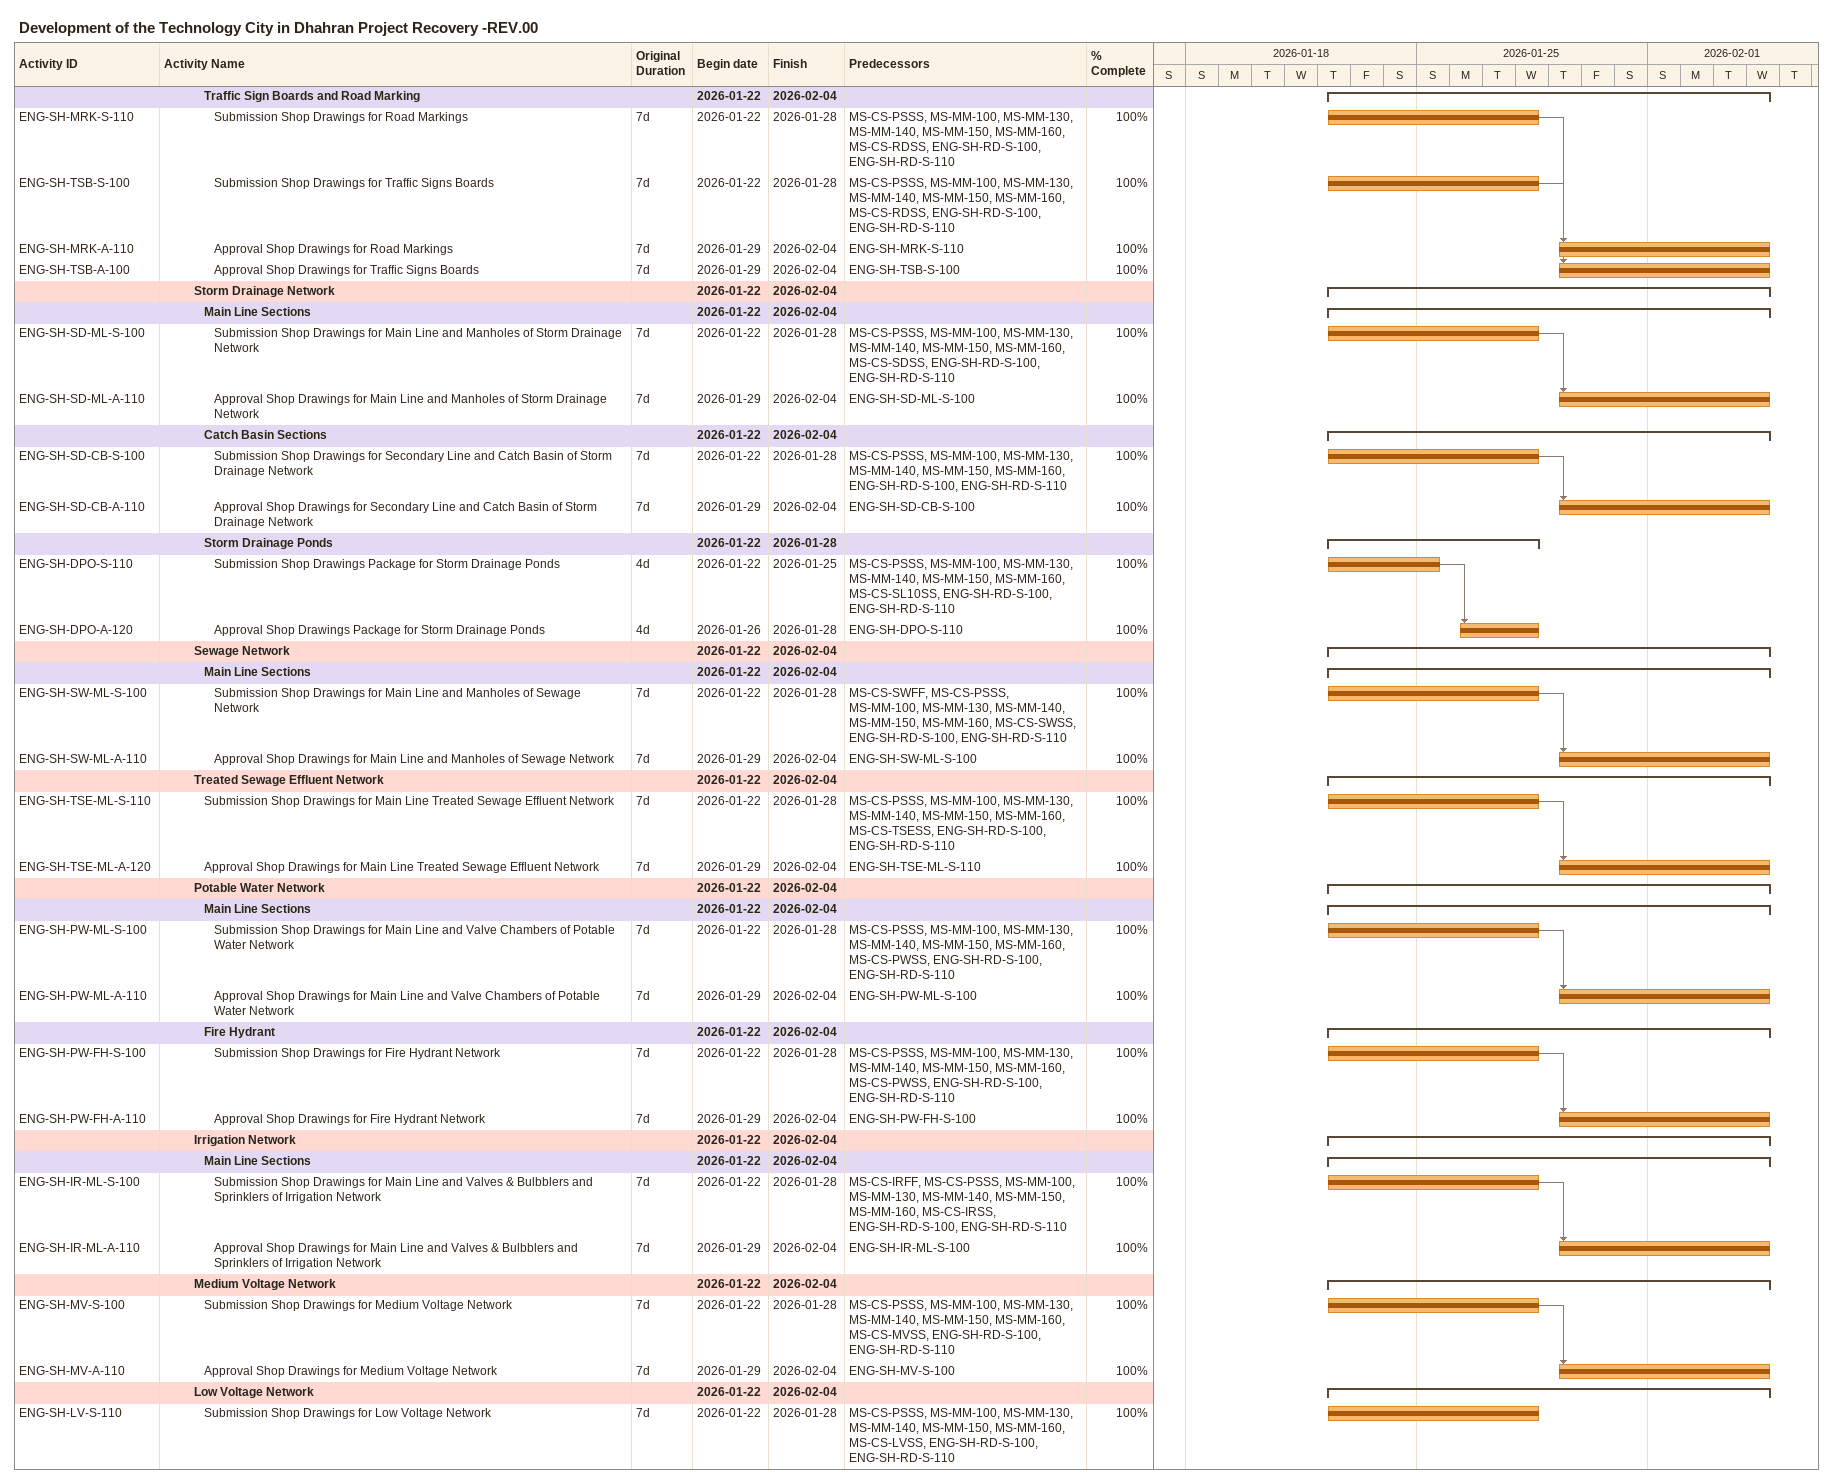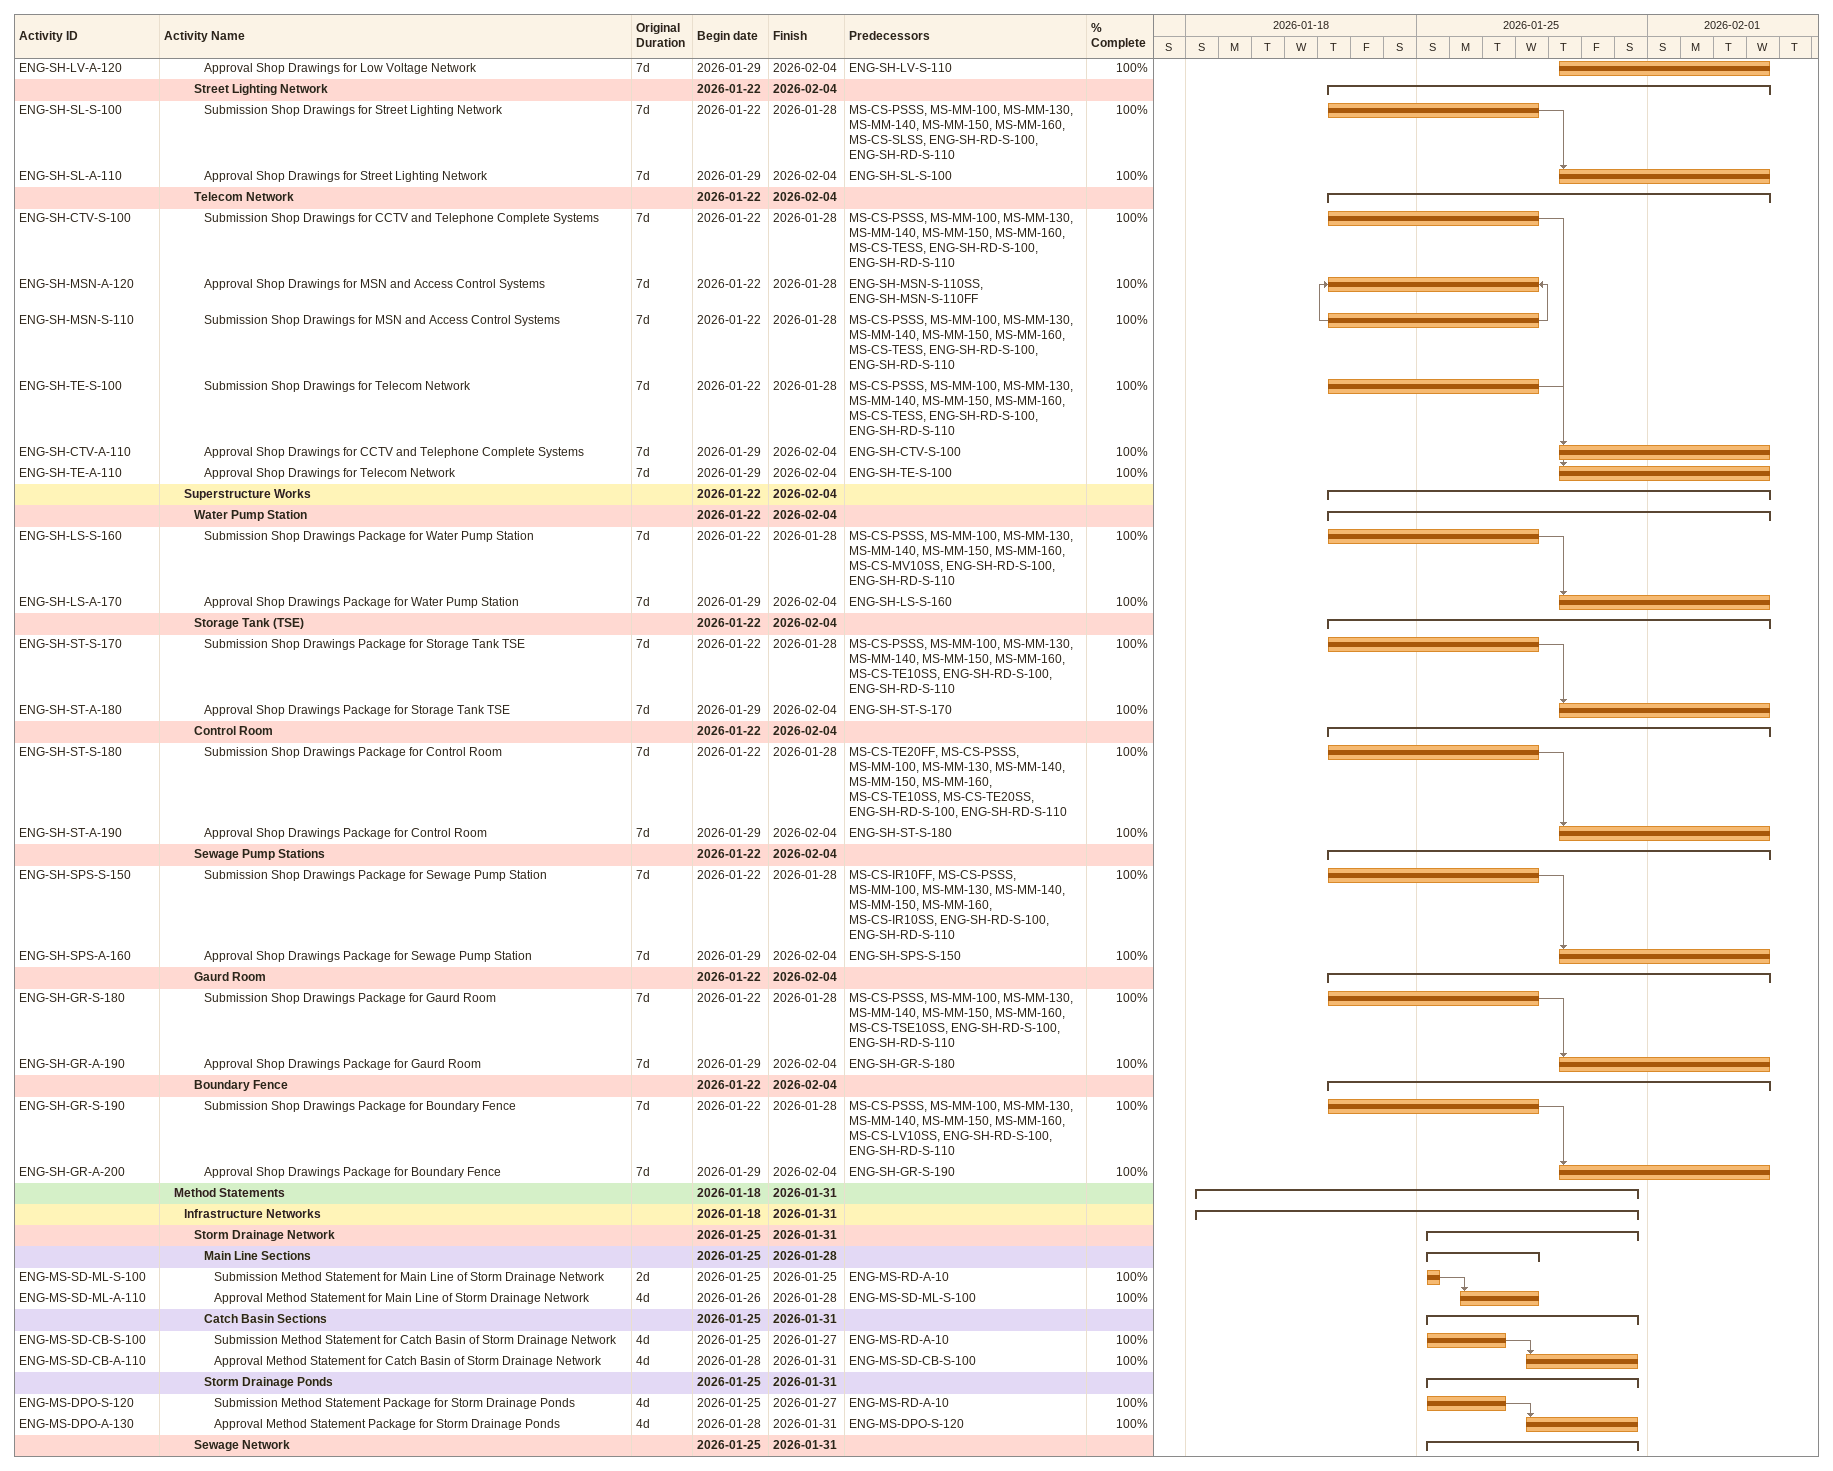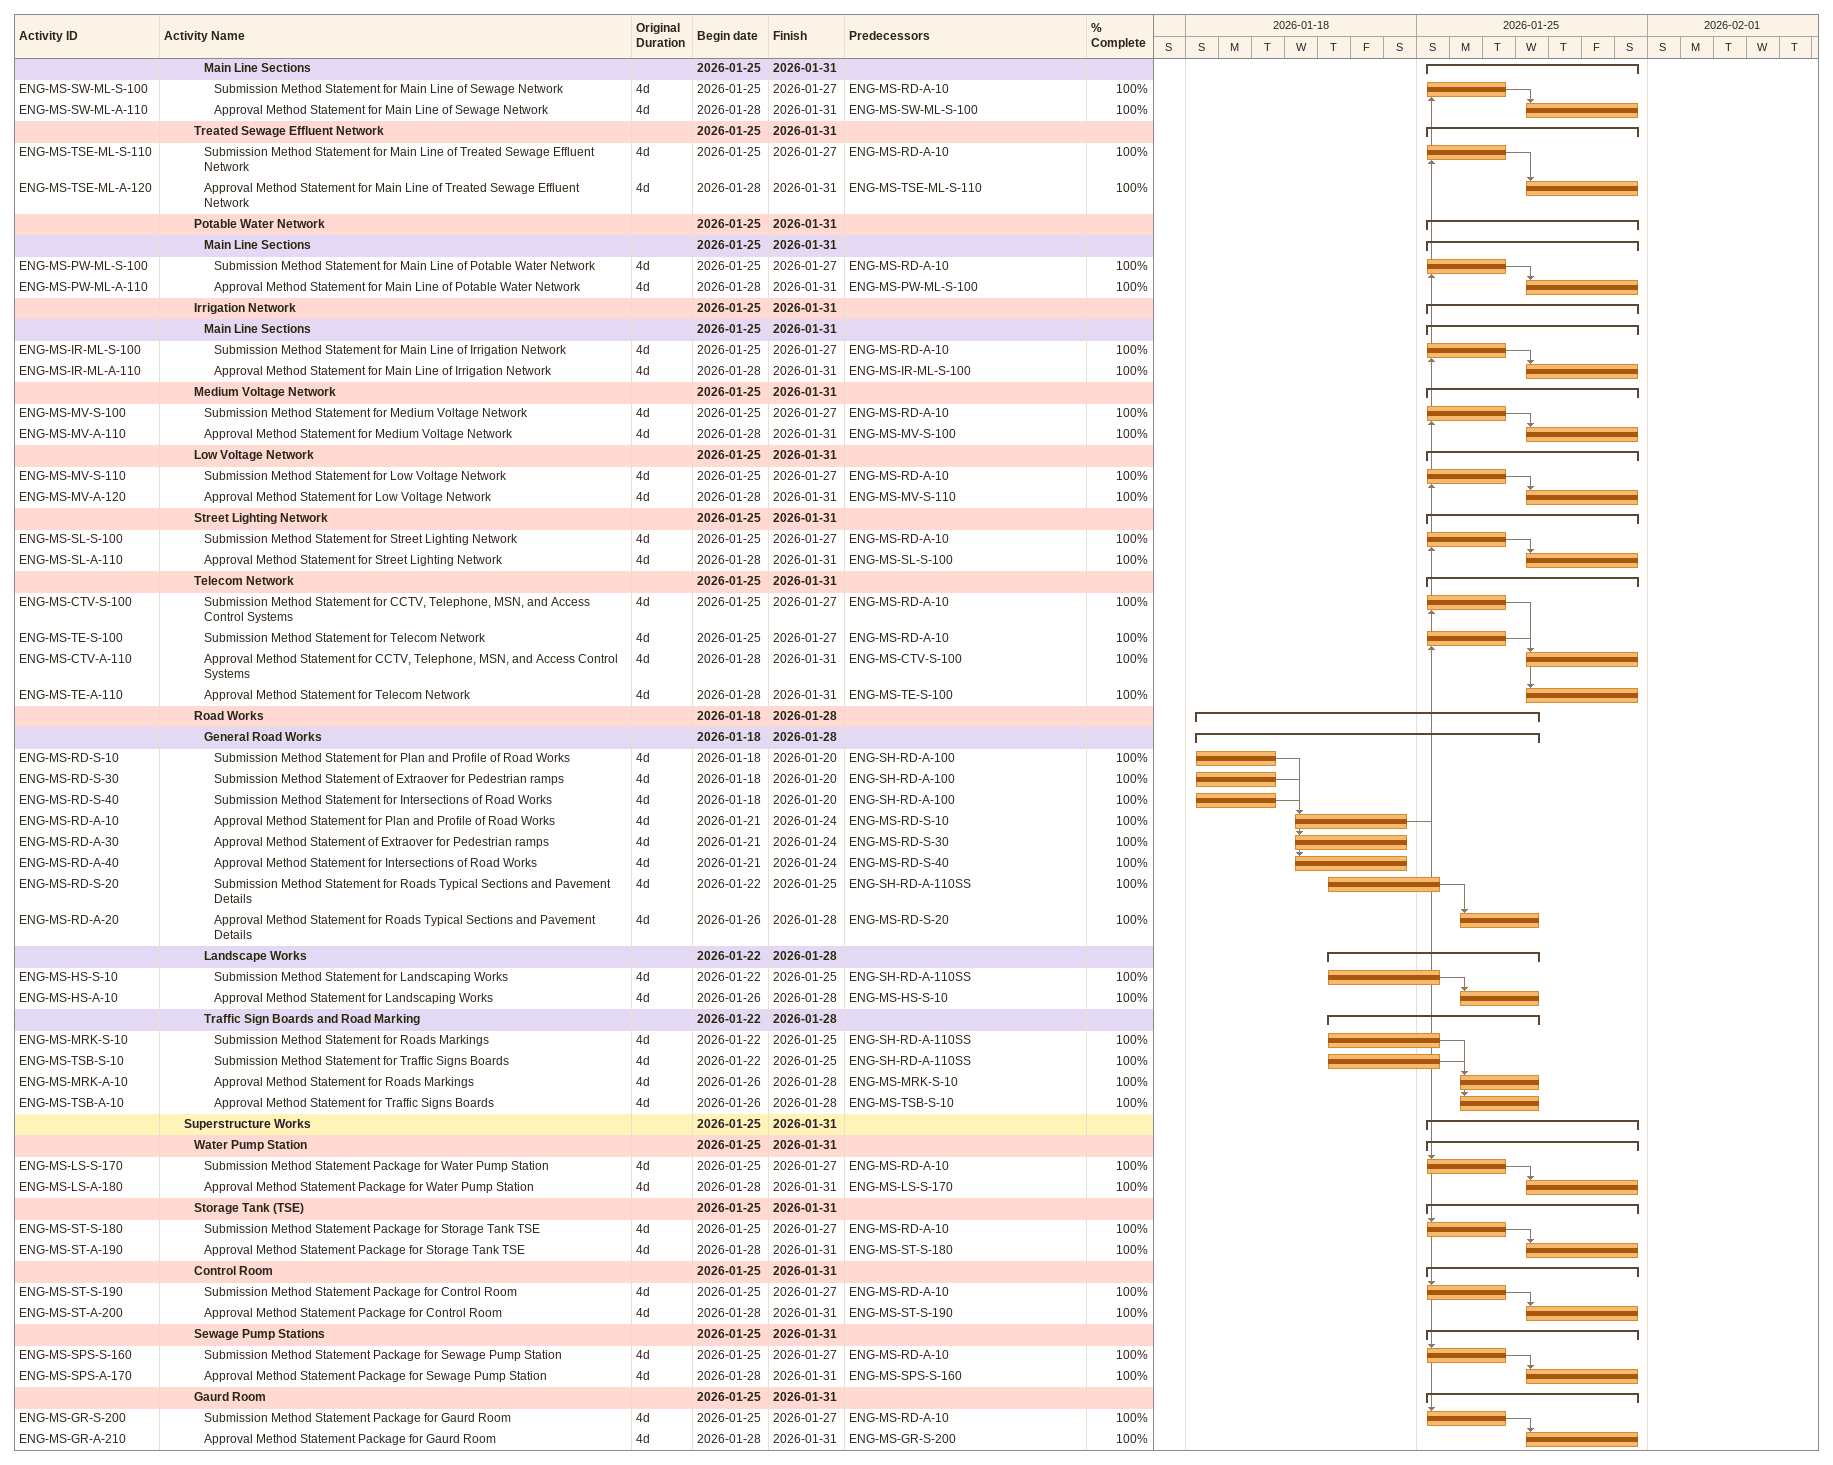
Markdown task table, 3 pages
Development of the Technology City in Dhahran Project Recovery -REV.00

| ID | Level | Task | Original duration | Start | Finish | Predecessors | % complete |
|---|---|---|---|---|---|---|---|
|  | 5 | **Traffic Sign Boards and Road Marking** |  | 2026-01-22 | 2026-02-04 |  |  |
| ENG-SH-MRK-S-110 | 6 | Submission Shop Drawings for Road Markings | 7d | 2026-01-22 | 2026-01-28 | MS-CS-PSSS, MS-MM-100, MS-MM-130, MS-MM-140, MS-MM-150, MS-MM-160, MS-CS-RDSS, ENG-SH-RD-S-100, ENG-SH-RD-S-110 | 100 |
| ENG-SH-TSB-S-100 | 6 | Submission Shop Drawings for Traffic Signs Boards | 7d | 2026-01-22 | 2026-01-28 | MS-CS-PSSS, MS-MM-100, MS-MM-130, MS-MM-140, MS-MM-150, MS-MM-160, MS-CS-RDSS, ENG-SH-RD-S-100, ENG-SH-RD-S-110 | 100 |
| ENG-SH-MRK-A-110 | 6 | Approval Shop Drawings for Road Markings | 7d | 2026-01-29 | 2026-02-04 | ENG-SH-MRK-S-110 | 100 |
| ENG-SH-TSB-A-100 | 6 | Approval Shop Drawings for Traffic Signs Boards | 7d | 2026-01-29 | 2026-02-04 | ENG-SH-TSB-S-100 | 100 |
|  | 4 | **Storm Drainage Network** |  | 2026-01-22 | 2026-02-04 |  |  |
|  | 5 | **Main Line Sections** |  | 2026-01-22 | 2026-02-04 |  |  |
| ENG-SH-SD-ML-S-100 | 6 | Submission Shop Drawings for Main Line and Manholes of Storm Drainage Network | 7d | 2026-01-22 | 2026-01-28 | MS-CS-PSSS, MS-MM-100, MS-MM-130, MS-MM-140, MS-MM-150, MS-MM-160, MS-CS-SDSS, ENG-SH-RD-S-100, ENG-SH-RD-S-110 | 100 |
| ENG-SH-SD-ML-A-110 | 6 | Approval Shop Drawings for Main Line and Manholes of Storm Drainage Network | 7d | 2026-01-29 | 2026-02-04 | ENG-SH-SD-ML-S-100 | 100 |
|  | 5 | **Catch Basin Sections** |  | 2026-01-22 | 2026-02-04 |  |  |
| ENG-SH-SD-CB-S-100 | 6 | Submission Shop Drawings for Secondary Line and Catch Basin of Storm Drainage Network | 7d | 2026-01-22 | 2026-01-28 | MS-CS-PSSS, MS-MM-100, MS-MM-130, MS-MM-140, MS-MM-150, MS-MM-160, ENG-SH-RD-S-100, ENG-SH-RD-S-110 | 100 |
| ENG-SH-SD-CB-A-110 | 6 | Approval Shop Drawings for Secondary Line and Catch Basin of Storm Drainage Network | 7d | 2026-01-29 | 2026-02-04 | ENG-SH-SD-CB-S-100 | 100 |
|  | 5 | **Storm Drainage Ponds** |  | 2026-01-22 | 2026-01-28 |  |  |
| ENG-SH-DPO-S-110 | 6 | Submission Shop Drawings Package for Storm Drainage Ponds | 4d | 2026-01-22 | 2026-01-25 | MS-CS-PSSS, MS-MM-100, MS-MM-130, MS-MM-140, MS-MM-150, MS-MM-160, MS-CS-SL10SS, ENG-SH-RD-S-100, ENG-SH-RD-S-110 | 100 |
| ENG-SH-DPO-A-120 | 6 | Approval Shop Drawings Package for Storm Drainage Ponds | 4d | 2026-01-26 | 2026-01-28 | ENG-SH-DPO-S-110 | 100 |
|  | 4 | **Sewage Network** |  | 2026-01-22 | 2026-02-04 |  |  |
|  | 5 | **Main Line Sections** |  | 2026-01-22 | 2026-02-04 |  |  |
| ENG-SH-SW-ML-S-100 | 6 | Submission Shop Drawings for Main Line and Manholes of Sewage Network | 7d | 2026-01-22 | 2026-01-28 | MS-CS-SWFF, MS-CS-PSSS, MS-MM-100, MS-MM-130, MS-MM-140, MS-MM-150, MS-MM-160, MS-CS-SWSS, ENG-SH-RD-S-100, ENG-SH-RD-S-110 | 100 |
| ENG-SH-SW-ML-A-110 | 6 | Approval Shop Drawings for Main Line and Manholes of Sewage Network | 7d | 2026-01-29 | 2026-02-04 | ENG-SH-SW-ML-S-100 | 100 |
|  | 4 | **Treated Sewage Effluent Network** |  | 2026-01-22 | 2026-02-04 |  |  |
| ENG-SH-TSE-ML-S-110 | 5 | Submission Shop Drawings for Main Line Treated Sewage Effluent Network | 7d | 2026-01-22 | 2026-01-28 | MS-CS-PSSS, MS-MM-100, MS-MM-130, MS-MM-140, MS-MM-150, MS-MM-160, MS-CS-TSESS, ENG-SH-RD-S-100, ENG-SH-RD-S-110 | 100 |
| ENG-SH-TSE-ML-A-120 | 5 | Approval Shop Drawings for Main Line Treated Sewage Effluent Network | 7d | 2026-01-29 | 2026-02-04 | ENG-SH-TSE-ML-S-110 | 100 |
|  | 4 | **Potable Water Network** |  | 2026-01-22 | 2026-02-04 |  |  |
|  | 5 | **Main Line Sections** |  | 2026-01-22 | 2026-02-04 |  |  |
| ENG-SH-PW-ML-S-100 | 6 | Submission Shop Drawings for Main Line and Valve Chambers of Potable Water Network | 7d | 2026-01-22 | 2026-01-28 | MS-CS-PSSS, MS-MM-100, MS-MM-130, MS-MM-140, MS-MM-150, MS-MM-160, MS-CS-PWSS, ENG-SH-RD-S-100, ENG-SH-RD-S-110 | 100 |
| ENG-SH-PW-ML-A-110 | 6 | Approval Shop Drawings for Main Line and Valve Chambers of Potable Water Network | 7d | 2026-01-29 | 2026-02-04 | ENG-SH-PW-ML-S-100 | 100 |
|  | 5 | **Fire Hydrant** |  | 2026-01-22 | 2026-02-04 |  |  |
| ENG-SH-PW-FH-S-100 | 6 | Submission Shop Drawings for Fire Hydrant Network | 7d | 2026-01-22 | 2026-01-28 | MS-CS-PSSS, MS-MM-100, MS-MM-130, MS-MM-140, MS-MM-150, MS-MM-160, MS-CS-PWSS, ENG-SH-RD-S-100, ENG-SH-RD-S-110 | 100 |
| ENG-SH-PW-FH-A-110 | 6 | Approval Shop Drawings for Fire Hydrant Network | 7d | 2026-01-29 | 2026-02-04 | ENG-SH-PW-FH-S-100 | 100 |
|  | 4 | **Irrigation Network** |  | 2026-01-22 | 2026-02-04 |  |  |
|  | 5 | **Main Line Sections** |  | 2026-01-22 | 2026-02-04 |  |  |
| ENG-SH-IR-ML-S-100 | 6 | Submission Shop Drawings for Main Line and Valves & Bulbblers and Sprinklers of Irrigation Network | 7d | 2026-01-22 | 2026-01-28 | MS-CS-IRFF, MS-CS-PSSS, MS-MM-100, MS-MM-130, MS-MM-140, MS-MM-150, MS-MM-160, MS-CS-IRSS, ENG-SH-RD-S-100, ENG-SH-RD-S-110 | 100 |
| ENG-SH-IR-ML-A-110 | 6 | Approval Shop Drawings for Main Line and Valves & Bulbblers and Sprinklers of Irrigation Network | 7d | 2026-01-29 | 2026-02-04 | ENG-SH-IR-ML-S-100 | 100 |
|  | 4 | **Medium Voltage Network** |  | 2026-01-22 | 2026-02-04 |  |  |
| ENG-SH-MV-S-100 | 5 | Submission Shop Drawings for Medium Voltage Network | 7d | 2026-01-22 | 2026-01-28 | MS-CS-PSSS, MS-MM-100, MS-MM-130, MS-MM-140, MS-MM-150, MS-MM-160, MS-CS-MVSS, ENG-SH-RD-S-100, ENG-SH-RD-S-110 | 100 |
| ENG-SH-MV-A-110 | 5 | Approval Shop Drawings for Medium Voltage Network | 7d | 2026-01-29 | 2026-02-04 | ENG-SH-MV-S-100 | 100 |
|  | 4 | **Low Voltage Network** |  | 2026-01-22 | 2026-02-04 |  |  |
| ENG-SH-LV-S-110 | 5 | Submission Shop Drawings for Low Voltage Network | 7d | 2026-01-22 | 2026-01-28 | MS-CS-PSSS, MS-MM-100, MS-MM-130, MS-MM-140, MS-MM-150, MS-MM-160, MS-CS-LVSS, ENG-SH-RD-S-100, ENG-SH-RD-S-110 | 100 |
| ENG-SH-LV-A-120 | 5 | Approval Shop Drawings for Low Voltage Network | 7d | 2026-01-29 | 2026-02-04 | ENG-SH-LV-S-110 | 100 |
|  | 4 | **Street Lighting Network** |  | 2026-01-22 | 2026-02-04 |  |  |
| ENG-SH-SL-S-100 | 5 | Submission Shop Drawings for Street Lighting Network | 7d | 2026-01-22 | 2026-01-28 | MS-CS-PSSS, MS-MM-100, MS-MM-130, MS-MM-140, MS-MM-150, MS-MM-160, MS-CS-SLSS, ENG-SH-RD-S-100, ENG-SH-RD-S-110 | 100 |
| ENG-SH-SL-A-110 | 5 | Approval Shop Drawings for Street Lighting Network | 7d | 2026-01-29 | 2026-02-04 | ENG-SH-SL-S-100 | 100 |
|  | 4 | **Telecom Network** |  | 2026-01-22 | 2026-02-04 |  |  |
| ENG-SH-CTV-S-100 | 5 | Submission Shop Drawings for CCTV and Telephone Complete Systems | 7d | 2026-01-22 | 2026-01-28 | MS-CS-PSSS, MS-MM-100, MS-MM-130, MS-MM-140, MS-MM-150, MS-MM-160, MS-CS-TESS, ENG-SH-RD-S-100, ENG-SH-RD-S-110 | 100 |
| ENG-SH-MSN-A-120 | 5 | Approval Shop Drawings for MSN and Access Control Systems | 7d | 2026-01-22 | 2026-01-28 | ENG-SH-MSN-S-110SS, ENG-SH-MSN-S-110FF | 100 |
| ENG-SH-MSN-S-110 | 5 | Submission Shop Drawings for MSN and Access Control Systems | 7d | 2026-01-22 | 2026-01-28 | MS-CS-PSSS, MS-MM-100, MS-MM-130, MS-MM-140, MS-MM-150, MS-MM-160, MS-CS-TESS, ENG-SH-RD-S-100, ENG-SH-RD-S-110 | 100 |
| ENG-SH-TE-S-100 | 5 | Submission Shop Drawings for Telecom Network | 7d | 2026-01-22 | 2026-01-28 | MS-CS-PSSS, MS-MM-100, MS-MM-130, MS-MM-140, MS-MM-150, MS-MM-160, MS-CS-TESS, ENG-SH-RD-S-100, ENG-SH-RD-S-110 | 100 |
| ENG-SH-CTV-A-110 | 5 | Approval Shop Drawings for CCTV and Telephone Complete Systems | 7d | 2026-01-29 | 2026-02-04 | ENG-SH-CTV-S-100 | 100 |
| ENG-SH-TE-A-110 | 5 | Approval Shop Drawings for Telecom Network | 7d | 2026-01-29 | 2026-02-04 | ENG-SH-TE-S-100 | 100 |
|  | 3 | **Superstructure Works** |  | 2026-01-22 | 2026-02-04 |  |  |
|  | 4 | **Water Pump Station** |  | 2026-01-22 | 2026-02-04 |  |  |
| ENG-SH-LS-S-160 | 5 | Submission Shop Drawings Package for Water Pump Station | 7d | 2026-01-22 | 2026-01-28 | MS-CS-PSSS, MS-MM-100, MS-MM-130, MS-MM-140, MS-MM-150, MS-MM-160, MS-CS-MV10SS, ENG-SH-RD-S-100, ENG-SH-RD-S-110 | 100 |
| ENG-SH-LS-A-170 | 5 | Approval Shop Drawings Package for Water Pump Station | 7d | 2026-01-29 | 2026-02-04 | ENG-SH-LS-S-160 | 100 |
|  | 4 | **Storage Tank (TSE)** |  | 2026-01-22 | 2026-02-04 |  |  |
| ENG-SH-ST-S-170 | 5 | Submission Shop Drawings Package for Storage Tank TSE | 7d | 2026-01-22 | 2026-01-28 | MS-CS-PSSS, MS-MM-100, MS-MM-130, MS-MM-140, MS-MM-150, MS-MM-160, MS-CS-TE10SS, ENG-SH-RD-S-100, ENG-SH-RD-S-110 | 100 |
| ENG-SH-ST-A-180 | 5 | Approval Shop Drawings Package for Storage Tank TSE | 7d | 2026-01-29 | 2026-02-04 | ENG-SH-ST-S-170 | 100 |
|  | 4 | **Control Room** |  | 2026-01-22 | 2026-02-04 |  |  |
| ENG-SH-ST-S-180 | 5 | Submission Shop Drawings Package for Control Room | 7d | 2026-01-22 | 2026-01-28 | MS-CS-TE20FF, MS-CS-PSSS, MS-MM-100, MS-MM-130, MS-MM-140, MS-MM-150, MS-MM-160, MS-CS-TE10SS, MS-CS-TE20SS, ENG-SH-RD-S-100, ENG-SH-RD-S-110 | 100 |
| ENG-SH-ST-A-190 | 5 | Approval Shop Drawings Package for Control Room | 7d | 2026-01-29 | 2026-02-04 | ENG-SH-ST-S-180 | 100 |
|  | 4 | **Sewage Pump Stations** |  | 2026-01-22 | 2026-02-04 |  |  |
| ENG-SH-SPS-S-150 | 5 | Submission Shop Drawings Package for Sewage Pump Station | 7d | 2026-01-22 | 2026-01-28 | MS-CS-IR10FF, MS-CS-PSSS, MS-MM-100, MS-MM-130, MS-MM-140, MS-MM-150, MS-MM-160, MS-CS-IR10SS, ENG-SH-RD-S-100, ENG-SH-RD-S-110 | 100 |
| ENG-SH-SPS-A-160 | 5 | Approval Shop Drawings Package for Sewage Pump Station | 7d | 2026-01-29 | 2026-02-04 | ENG-SH-SPS-S-150 | 100 |
|  | 4 | **Gaurd Room** |  | 2026-01-22 | 2026-02-04 |  |  |
| ENG-SH-GR-S-180 | 5 | Submission Shop Drawings Package for Gaurd Room | 7d | 2026-01-22 | 2026-01-28 | MS-CS-PSSS, MS-MM-100, MS-MM-130, MS-MM-140, MS-MM-150, MS-MM-160, MS-CS-TSE10SS, ENG-SH-RD-S-100, ENG-SH-RD-S-110 | 100 |
| ENG-SH-GR-A-190 | 5 | Approval Shop Drawings Package for Gaurd Room | 7d | 2026-01-29 | 2026-02-04 | ENG-SH-GR-S-180 | 100 |
|  | 4 | **Boundary Fence** |  | 2026-01-22 | 2026-02-04 |  |  |
| ENG-SH-GR-S-190 | 5 | Submission Shop Drawings Package for Boundary Fence | 7d | 2026-01-22 | 2026-01-28 | MS-CS-PSSS, MS-MM-100, MS-MM-130, MS-MM-140, MS-MM-150, MS-MM-160, MS-CS-LV10SS, ENG-SH-RD-S-100, ENG-SH-RD-S-110 | 100 |
| ENG-SH-GR-A-200 | 5 | Approval Shop Drawings Package for Boundary Fence | 7d | 2026-01-29 | 2026-02-04 | ENG-SH-GR-S-190 | 100 |
|  | 2 | **Method Statements** |  | 2026-01-18 | 2026-01-31 |  |  |
|  | 3 | **Infrastructure Networks** |  | 2026-01-18 | 2026-01-31 |  |  |
|  | 4 | **Storm Drainage Network** |  | 2026-01-25 | 2026-01-31 |  |  |
|  | 5 | **Main Line Sections** |  | 2026-01-25 | 2026-01-28 |  |  |
| ENG-MS-SD-ML-S-100 | 6 | Submission Method Statement for Main Line of Storm Drainage Network | 2d | 2026-01-25 | 2026-01-25 | ENG-MS-RD-A-10 | 100 |
| ENG-MS-SD-ML-A-110 | 6 | Approval Method Statement for Main Line of Storm Drainage Network | 4d | 2026-01-26 | 2026-01-28 | ENG-MS-SD-ML-S-100 | 100 |
|  | 5 | **Catch Basin Sections** |  | 2026-01-25 | 2026-01-31 |  |  |
| ENG-MS-SD-CB-S-100 | 6 | Submission Method Statement for Catch Basin of Storm Drainage Network | 4d | 2026-01-25 | 2026-01-27 | ENG-MS-RD-A-10 | 100 |
| ENG-MS-SD-CB-A-110 | 6 | Approval Method Statement for Catch Basin of Storm Drainage Network | 4d | 2026-01-28 | 2026-01-31 | ENG-MS-SD-CB-S-100 | 100 |
|  | 5 | **Storm Drainage Ponds** |  | 2026-01-25 | 2026-01-31 |  |  |
| ENG-MS-DPO-S-120 | 6 | Submission Method Statement Package for Storm Drainage Ponds | 4d | 2026-01-25 | 2026-01-27 | ENG-MS-RD-A-10 | 100 |
| ENG-MS-DPO-A-130 | 6 | Approval Method Statement Package for Storm Drainage Ponds | 4d | 2026-01-28 | 2026-01-31 | ENG-MS-DPO-S-120 | 100 |
|  | 4 | **Sewage Network** |  | 2026-01-25 | 2026-01-31 |  |  |
|  | 5 | **Main Line Sections** |  | 2026-01-25 | 2026-01-31 |  |  |
| ENG-MS-SW-ML-S-100 | 6 | Submission Method Statement for Main Line of Sewage Network | 4d | 2026-01-25 | 2026-01-27 | ENG-MS-RD-A-10 | 100 |
| ENG-MS-SW-ML-A-110 | 6 | Approval Method Statement for Main Line of Sewage Network | 4d | 2026-01-28 | 2026-01-31 | ENG-MS-SW-ML-S-100 | 100 |
|  | 4 | **Treated Sewage Effluent Network** |  | 2026-01-25 | 2026-01-31 |  |  |
| ENG-MS-TSE-ML-S-110 | 5 | Submission Method Statement for Main Line of Treated Sewage Effluent Network | 4d | 2026-01-25 | 2026-01-27 | ENG-MS-RD-A-10 | 100 |
| ENG-MS-TSE-ML-A-120 | 5 | Approval Method Statement for Main Line of Treated Sewage Effluent Network | 4d | 2026-01-28 | 2026-01-31 | ENG-MS-TSE-ML-S-110 | 100 |
|  | 4 | **Potable Water Network** |  | 2026-01-25 | 2026-01-31 |  |  |
|  | 5 | **Main Line Sections** |  | 2026-01-25 | 2026-01-31 |  |  |
| ENG-MS-PW-ML-S-100 | 6 | Submission Method Statement for Main Line of Potable Water Network | 4d | 2026-01-25 | 2026-01-27 | ENG-MS-RD-A-10 | 100 |
| ENG-MS-PW-ML-A-110 | 6 | Approval Method Statement for Main Line of Potable Water Network | 4d | 2026-01-28 | 2026-01-31 | ENG-MS-PW-ML-S-100 | 100 |
|  | 4 | **Irrigation Network** |  | 2026-01-25 | 2026-01-31 |  |  |
|  | 5 | **Main Line Sections** |  | 2026-01-25 | 2026-01-31 |  |  |
| ENG-MS-IR-ML-S-100 | 6 | Submission Method Statement for Main Line of Irrigation Network | 4d | 2026-01-25 | 2026-01-27 | ENG-MS-RD-A-10 | 100 |
| ENG-MS-IR-ML-A-110 | 6 | Approval Method Statement for Main Line of Irrigation Network | 4d | 2026-01-28 | 2026-01-31 | ENG-MS-IR-ML-S-100 | 100 |
|  | 4 | **Medium Voltage Network** |  | 2026-01-25 | 2026-01-31 |  |  |
| ENG-MS-MV-S-100 | 5 | Submission Method Statement for Medium Voltage Network | 4d | 2026-01-25 | 2026-01-27 | ENG-MS-RD-A-10 | 100 |
| ENG-MS-MV-A-110 | 5 | Approval Method Statement for Medium Voltage Network | 4d | 2026-01-28 | 2026-01-31 | ENG-MS-MV-S-100 | 100 |
|  | 4 | **Low Voltage Network** |  | 2026-01-25 | 2026-01-31 |  |  |
| ENG-MS-MV-S-110 | 5 | Submission Method Statement for Low Voltage Network | 4d | 2026-01-25 | 2026-01-27 | ENG-MS-RD-A-10 | 100 |
| ENG-MS-MV-A-120 | 5 | Approval Method Statement for Low Voltage Network | 4d | 2026-01-28 | 2026-01-31 | ENG-MS-MV-S-110 | 100 |
|  | 4 | **Street Lighting Network** |  | 2026-01-25 | 2026-01-31 |  |  |
| ENG-MS-SL-S-100 | 5 | Submission Method Statement for Street Lighting Network | 4d | 2026-01-25 | 2026-01-27 | ENG-MS-RD-A-10 | 100 |
| ENG-MS-SL-A-110 | 5 | Approval Method Statement for Street Lighting Network | 4d | 2026-01-28 | 2026-01-31 | ENG-MS-SL-S-100 | 100 |
|  | 4 | **Telecom Network** |  | 2026-01-25 | 2026-01-31 |  |  |
| ENG-MS-CTV-S-100 | 5 | Submission Method Statement for CCTV, Telephone, MSN, and Access Control Systems | 4d | 2026-01-25 | 2026-01-27 | ENG-MS-RD-A-10 | 100 |
| ENG-MS-TE-S-100 | 5 | Submission Method Statement for Telecom Network | 4d | 2026-01-25 | 2026-01-27 | ENG-MS-RD-A-10 | 100 |
| ENG-MS-CTV-A-110 | 5 | Approval Method Statement for CCTV, Telephone, MSN, and Access Control Systems | 4d | 2026-01-28 | 2026-01-31 | ENG-MS-CTV-S-100 | 100 |
| ENG-MS-TE-A-110 | 5 | Approval Method Statement for Telecom Network | 4d | 2026-01-28 | 2026-01-31 | ENG-MS-TE-S-100 | 100 |
|  | 4 | **Road Works** |  | 2026-01-18 | 2026-01-28 |  |  |
|  | 5 | **General Road Works** |  | 2026-01-18 | 2026-01-28 |  |  |
| ENG-MS-RD-S-10 | 6 | Submission Method Statement for Plan and Profile of Road Works | 4d | 2026-01-18 | 2026-01-20 | ENG-SH-RD-A-100 | 100 |
| ENG-MS-RD-S-30 | 6 | Submission Method Statement of Extraover for Pedestrian ramps | 4d | 2026-01-18 | 2026-01-20 | ENG-SH-RD-A-100 | 100 |
| ENG-MS-RD-S-40 | 6 | Submission Method Statement for Intersections of Road Works | 4d | 2026-01-18 | 2026-01-20 | ENG-SH-RD-A-100 | 100 |
| ENG-MS-RD-A-10 | 6 | Approval Method Statement for Plan and Profile of Road Works | 4d | 2026-01-21 | 2026-01-24 | ENG-MS-RD-S-10 | 100 |
| ENG-MS-RD-A-30 | 6 | Approval Method Statement of Extraover for Pedestrian ramps | 4d | 2026-01-21 | 2026-01-24 | ENG-MS-RD-S-30 | 100 |
| ENG-MS-RD-A-40 | 6 | Approval Method Statement for Intersections of Road Works | 4d | 2026-01-21 | 2026-01-24 | ENG-MS-RD-S-40 | 100 |
| ENG-MS-RD-S-20 | 6 | Submission Method Statement for Roads Typical Sections and Pavement Details | 4d | 2026-01-22 | 2026-01-25 | ENG-SH-RD-A-110SS | 100 |
| ENG-MS-RD-A-20 | 6 | Approval Method Statement for Roads Typical Sections and Pavement Details | 4d | 2026-01-26 | 2026-01-28 | ENG-MS-RD-S-20 | 100 |
|  | 5 | **Landscape Works** |  | 2026-01-22 | 2026-01-28 |  |  |
| ENG-MS-HS-S-10 | 6 | Submission Method Statement for Landscaping Works | 4d | 2026-01-22 | 2026-01-25 | ENG-SH-RD-A-110SS | 100 |
| ENG-MS-HS-A-10 | 6 | Approval Method Statement for Landscaping Works | 4d | 2026-01-26 | 2026-01-28 | ENG-MS-HS-S-10 | 100 |
|  | 5 | **Traffic Sign Boards and Road Marking** |  | 2026-01-22 | 2026-01-28 |  |  |
| ENG-MS-MRK-S-10 | 6 | Submission Method Statement for Roads Markings | 4d | 2026-01-22 | 2026-01-25 | ENG-SH-RD-A-110SS | 100 |
| ENG-MS-TSB-S-10 | 6 | Submission Method Statement for Traffic Signs Boards | 4d | 2026-01-22 | 2026-01-25 | ENG-SH-RD-A-110SS | 100 |
| ENG-MS-MRK-A-10 | 6 | Approval Method Statement for Roads Markings | 4d | 2026-01-26 | 2026-01-28 | ENG-MS-MRK-S-10 | 100 |
| ENG-MS-TSB-A-10 | 6 | Approval Method Statement for Traffic Signs Boards | 4d | 2026-01-26 | 2026-01-28 | ENG-MS-TSB-S-10 | 100 |
|  | 3 | **Superstructure Works** |  | 2026-01-25 | 2026-01-31 |  |  |
|  | 4 | **Water Pump Station** |  | 2026-01-25 | 2026-01-31 |  |  |
| ENG-MS-LS-S-170 | 5 | Submission Method Statement Package for Water Pump Station | 4d | 2026-01-25 | 2026-01-27 | ENG-MS-RD-A-10 | 100 |
| ENG-MS-LS-A-180 | 5 | Approval Method Statement Package for Water Pump Station | 4d | 2026-01-28 | 2026-01-31 | ENG-MS-LS-S-170 | 100 |
|  | 4 | **Storage Tank (TSE)** |  | 2026-01-25 | 2026-01-31 |  |  |
| ENG-MS-ST-S-180 | 5 | Submission Method Statement Package for Storage Tank TSE | 4d | 2026-01-25 | 2026-01-27 | ENG-MS-RD-A-10 | 100 |
| ENG-MS-ST-A-190 | 5 | Approval Method Statement Package for Storage Tank TSE | 4d | 2026-01-28 | 2026-01-31 | ENG-MS-ST-S-180 | 100 |
|  | 4 | **Control Room** |  | 2026-01-25 | 2026-01-31 |  |  |
| ENG-MS-ST-S-190 | 5 | Submission Method Statement Package for Control Room | 4d | 2026-01-25 | 2026-01-27 | ENG-MS-RD-A-10 | 100 |
| ENG-MS-ST-A-200 | 5 | Approval Method Statement Package for Control Room | 4d | 2026-01-28 | 2026-01-31 | ENG-MS-ST-S-190 | 100 |
|  | 4 | **Sewage Pump Stations** |  | 2026-01-25 | 2026-01-31 |  |  |
| ENG-MS-SPS-S-160 | 5 | Submission Method Statement Package for Sewage Pump Station | 4d | 2026-01-25 | 2026-01-27 | ENG-MS-RD-A-10 | 100 |
| ENG-MS-SPS-A-170 | 5 | Approval Method Statement Package for Sewage Pump Station | 4d | 2026-01-28 | 2026-01-31 | ENG-MS-SPS-S-160 | 100 |
|  | 4 | **Gaurd Room** |  | 2026-01-25 | 2026-01-31 |  |  |
| ENG-MS-GR-S-200 | 5 | Submission Method Statement Package for Gaurd Room | 4d | 2026-01-25 | 2026-01-27 | ENG-MS-RD-A-10 | 100 |
| ENG-MS-GR-A-210 | 5 | Approval Method Statement Package for Gaurd Room | 4d | 2026-01-28 | 2026-01-31 | ENG-MS-GR-S-200 | 100 |
